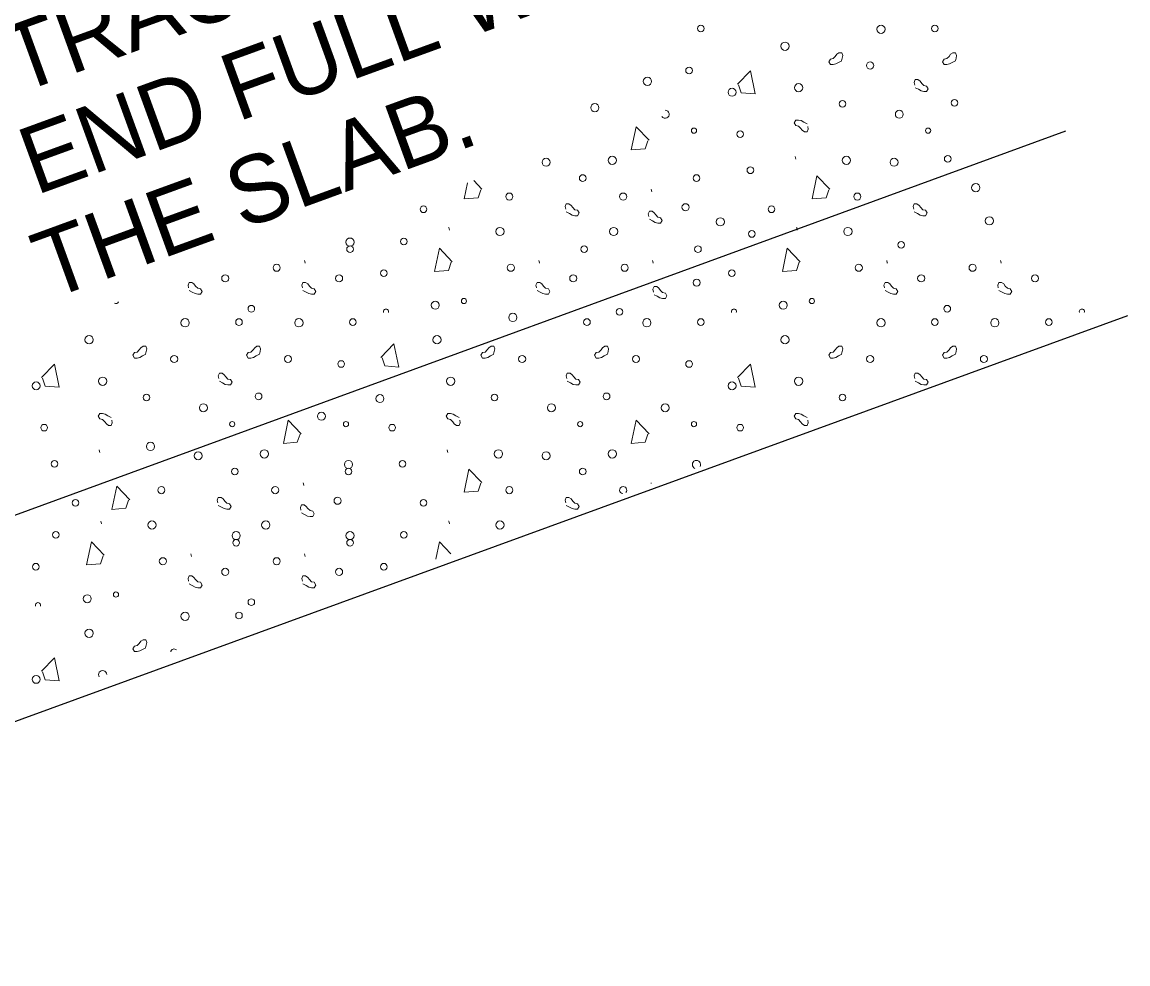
# Model space of a CAD drawing. Extents: x 912 to 1283, y -225 to 49.
# Drawn here: x 1091.53 to 1112.73, y -191.91 to -173.86 of the extents above; entities that cross this region are included whole.
import ezdxf

# ---------------------------------------------------------------- set-up
doc = ezdxf.new("R2010")
doc.units = 0
doc.header["$LTSCALE"] = 0.54
for name, color, linetype, lineweight in [('1', 7, 'Continuous', 25), ('13', 7, 'Continuous', 13), ('15', 7, 'Continuous', 13)]:
    doc.layers.add(name, color=color, linetype=linetype, lineweight=lineweight)

msp = doc.modelspace()

# ---------------------------------------------------------------- linework, layer by layer
at = {"layer": '1'}
for p, q in [((1088.6902, -184.2982), (1111.5369, -175.9427)), ((1078.6372, -191.9122), (1112.7278, -179.4839))]:
    msp.add_line(p, q, dxfattribs=at)
at = {"layer": '13'}
for p, q in [((1100.3411, -177.061), (1100.1853, -176.8987)), ((1103.5843, -182.6902), (1103.5883, -182.7067))]:
    msp.add_line(p, q, dxfattribs=at)
for points in [[(1107.2397, -174.6001), (1107.1777, -174.6309), (1107.1263, -174.6621), (1107.0748, -174.6722), (1107.023, -174.6722), (1106.9922, -174.6207), (1107.023, -174.5693), (1107.0748, -174.5588), (1107.1158, -174.5175), (1107.1469, -174.4762), (1107.1883, -174.4454), (1107.2397, -174.4454), (1107.2603, -174.4968), (1107.2502, -174.5487)], [(1109.4215, -174.6001), (1109.3599, -174.6309), (1109.3085, -174.6621), (1109.2567, -174.6722), (1109.2053, -174.6722), (1109.1744, -174.6207), (1109.2053, -174.5693), (1109.2567, -174.5588), (1109.298, -174.5175), (1109.3292, -174.4762), (1109.3701, -174.4454), (1109.4215, -174.4454), (1109.4422, -174.4968), (1109.432, -174.5487)], [(1107.2509, -174.5505), (1107.2386, -174.599), (1107.2371, -174.6001)], [(1109.4328, -174.5505), (1109.4204, -174.599), (1109.4189, -174.6001)], [(1105.2415, -175.0481), (1105.4889, -174.7905), (1105.5817, -175.234), (1105.3139, -175.2133), (1105.2621, -175.0587)], [(1108.6513, -175.1168), (1108.7133, -175.148), (1108.7648, -175.1788), (1108.8162, -175.1893), (1108.868, -175.1893), (1108.8988, -175.1375), (1108.868, -175.0861), (1108.8162, -175.0755), (1108.7753, -175.0346), (1108.7441, -174.9933), (1108.7028, -174.9625), (1108.6513, -174.9625), (1108.6307, -175.0139), (1108.6408, -175.0654)], [(1106.5773, -175.8097), (1106.5153, -175.7789), (1106.4638, -175.7481), (1106.4123, -175.7376), (1106.3606, -175.7376), (1106.3298, -175.7891), (1106.3606, -175.8408), (1106.4123, -175.851), (1106.4533, -175.8923), (1106.4845, -175.9337), (1106.5258, -175.9644), (1106.5773, -175.9644), (1106.5979, -175.913), (1106.5878, -175.8615)], [(1103.5463, -176.1232), (1103.2988, -175.8657), (1103.2061, -176.3092), (1103.4742, -176.2885), (1103.5257, -176.1337)], [(1106.3609, -176.4845), (1106.3485, -176.4361), (1106.347, -176.4346)], [(1107.0133, -177.061), (1106.7658, -176.8033), (1106.673, -177.2468), (1106.9411, -177.2262), (1106.9926, -177.0715)], [(1100.0651, -176.9397), (1100.0009, -177.2468), (1100.269, -177.2262), (1100.3205, -177.0715)], [(1103.5843, -177.064), (1103.5966, -177.1124), (1103.5981, -177.1136)], [(1101.9593, -177.4977), (1102.0209, -177.5285), (1102.0727, -177.5593), (1102.1242, -177.5698), (1102.1756, -177.5698), (1102.2064, -177.5184), (1102.1756, -177.4669), (1102.1242, -177.4564), (1102.0828, -177.4151), (1102.0521, -177.3738), (1102.0108, -177.343), (1101.9593, -177.343), (1101.9387, -177.3944), (1101.9488, -177.4462)], [(1108.6314, -177.4977), (1108.6933, -177.5285), (1108.7448, -177.5593), (1108.7963, -177.5698), (1108.8477, -177.5698), (1108.8788, -177.5184), (1108.8477, -177.4669), (1108.7963, -177.4564), (1108.7553, -177.4151), (1108.7242, -177.3738), (1108.6828, -177.343), (1108.6314, -177.343), (1108.6108, -177.3944), (1108.6209, -177.4462)], [(1103.5527, -177.6393), (1103.6147, -177.6701), (1103.6661, -177.7012), (1103.7176, -177.7114), (1103.769, -177.7114), (1103.8002, -177.6599), (1103.769, -177.6085), (1103.7176, -177.598), (1103.6766, -177.5567), (1103.6454, -177.5154), (1103.6042, -177.4846), (1103.5527, -177.4846), (1103.532, -177.536), (1103.5422, -177.5878)], [(1099.7173, -177.8481), (1099.705, -177.7997), (1099.7035, -177.7982)], [(1106.3895, -177.8481), (1106.3771, -177.7997), (1106.3756, -177.7982)], [(1099.7729, -178.4531), (1099.5255, -178.1955), (1099.4328, -178.639), (1099.7005, -178.6183), (1099.7523, -178.4636)], [(1106.4451, -178.4531), (1106.1976, -178.1955), (1106.1048, -178.639), (1106.3729, -178.6183), (1106.4244, -178.4636)], [(1096.9403, -178.4276), (1096.9527, -178.476), (1096.9542, -178.4771)], [(1101.4306, -178.4276), (1101.4429, -178.476), (1101.4444, -178.4771)], [(1103.6124, -178.4276), (1103.6248, -178.476), (1103.6263, -178.4771)], [(1108.1027, -178.4276), (1108.115, -178.476), (1108.1165, -178.4771)], [(1110.2848, -178.4276), (1110.2973, -178.476), (1110.2988, -178.4771)], [(1094.7269, -179.0028), (1094.7885, -179.0337), (1094.8403, -179.0644), (1094.8918, -179.075), (1094.9432, -179.075), (1094.9744, -179.0235), (1094.9432, -178.9721), (1094.8918, -178.9616), (1094.8504, -178.9202), (1094.8197, -178.8789), (1094.7783, -178.8482), (1094.7269, -178.8482), (1094.7063, -178.8996), (1094.7164, -178.9514)], [(1096.9091, -179.0028), (1096.9708, -179.0337), (1097.0222, -179.0644), (1097.074, -179.075), (1097.1254, -179.075), (1097.1563, -179.0235), (1097.1254, -178.9721), (1097.074, -178.9616), (1097.0327, -178.9202), (1097.0015, -178.8789), (1096.9606, -178.8482), (1096.9091, -178.8482), (1096.8885, -178.8996), (1096.8986, -178.9514)], [(1101.399, -179.0028), (1101.461, -179.0337), (1101.5124, -179.0644), (1101.5638, -179.075), (1101.6157, -179.075), (1101.6465, -179.0235), (1101.6157, -178.9721), (1101.5638, -178.9616), (1101.5229, -178.9202), (1101.4918, -178.8789), (1101.4504, -178.8482), (1101.399, -178.8482), (1101.3783, -178.8996), (1101.3885, -178.9514)], [(1103.6424, -179.0847), (1103.704, -179.1155), (1103.7558, -179.1463), (1103.8073, -179.1568), (1103.8588, -179.1568), (1103.8895, -179.1054), (1103.8588, -179.0539), (1103.8073, -179.0434), (1103.766, -179.0021), (1103.7352, -178.9608), (1103.6939, -178.93), (1103.6424, -178.93), (1103.6218, -178.9814), (1103.6319, -179.0332)], [(1108.0711, -179.0028), (1108.1331, -179.0337), (1108.1845, -179.0644), (1108.236, -179.075), (1108.2878, -179.075), (1108.3186, -179.0235), (1108.2878, -178.9721), (1108.236, -178.9616), (1108.195, -178.9202), (1108.1638, -178.8789), (1108.1229, -178.8482), (1108.0711, -178.8482), (1108.0504, -178.8996), (1108.061, -178.9514)], [(1110.2533, -179.0028), (1110.3153, -179.0337), (1110.3668, -179.0644), (1110.4182, -179.075), (1110.4697, -179.075), (1110.5008, -179.0235), (1110.4697, -178.9721), (1110.4182, -178.9616), (1110.3773, -178.9202), (1110.3461, -178.8789), (1110.3048, -178.8482), (1110.2533, -178.8482), (1110.2327, -178.8996), (1110.2428, -178.9514)], [(1093.8951, -180.2263), (1093.8335, -180.2575), (1093.7821, -180.2883), (1093.7303, -180.2988), (1093.6788, -180.2988), (1093.648, -180.247), (1093.6788, -180.1956), (1093.7303, -180.1851), (1093.7716, -180.1441), (1093.8028, -180.1028), (1093.8437, -180.072), (1093.8951, -180.072), (1093.9158, -180.1234), (1093.9056, -180.1749)], [(1093.9063, -180.1767), (1093.894, -180.2252), (1093.8925, -180.2267)], [(1096.0773, -180.2263), (1096.0153, -180.2575), (1095.9639, -180.2883), (1095.9125, -180.2988), (1095.861, -180.2988), (1095.8298, -180.247), (1095.861, -180.1956), (1095.9125, -180.1851), (1095.9534, -180.1441), (1095.9846, -180.1028), (1096.0258, -180.072), (1096.0773, -180.072), (1096.098, -180.1234), (1096.0878, -180.1749)], [(1096.0886, -180.1767), (1096.0762, -180.2252), (1096.0747, -180.2267)], [(1098.406, -180.2861), (1098.6535, -180.0284), (1098.7463, -180.4716), (1098.4781, -180.4509), (1098.4267, -180.2962)], [(1100.5676, -180.2263), (1100.5056, -180.2575), (1100.4542, -180.2883), (1100.4023, -180.2988), (1100.3509, -180.2988), (1100.3201, -180.247), (1100.3509, -180.1956), (1100.4023, -180.1851), (1100.4437, -180.1441), (1100.4748, -180.1028), (1100.5158, -180.072), (1100.5676, -180.072), (1100.5883, -180.1234), (1100.5778, -180.1749)], [(1100.5788, -180.1767), (1100.5664, -180.2252), (1100.5649, -180.2267)], [(1102.7494, -180.2263), (1102.6878, -180.2575), (1102.636, -180.2883), (1102.5846, -180.2988), (1102.5331, -180.2988), (1102.5023, -180.247), (1102.5331, -180.1956), (1102.5846, -180.1851), (1102.6258, -180.1441), (1102.6567, -180.1028), (1102.698, -180.072), (1102.7494, -180.072), (1102.7701, -180.1234), (1102.7599, -180.1749)], [(1102.7607, -180.1767), (1102.7483, -180.2252), (1102.7468, -180.2267)], [(1107.2397, -180.2263), (1107.1777, -180.2575), (1107.1263, -180.2883), (1107.0748, -180.2988), (1107.023, -180.2988), (1106.9922, -180.247), (1107.023, -180.1956), (1107.0748, -180.1851), (1107.1158, -180.1441), (1107.1469, -180.1028), (1107.1883, -180.072), (1107.2397, -180.072), (1107.2603, -180.1234), (1107.2502, -180.1749)], [(1107.2509, -180.1767), (1107.2386, -180.2252), (1107.2371, -180.2267)], [(1109.4215, -180.2263), (1109.3599, -180.2575), (1109.3085, -180.2883), (1109.2567, -180.2988), (1109.2053, -180.2988), (1109.1744, -180.247), (1109.2053, -180.1956), (1109.2567, -180.1851), (1109.298, -180.1441), (1109.3292, -180.1028), (1109.3701, -180.072), (1109.4215, -180.072), (1109.4422, -180.1234), (1109.432, -180.1749)], [(1109.4328, -180.1767), (1109.4204, -180.2252), (1109.4189, -180.2267)], [(1091.8973, -180.6747), (1092.1448, -180.4171), (1092.2375, -180.8602), (1091.9693, -180.8396), (1091.9179, -180.6849)], [(1105.2415, -180.6747), (1105.4889, -180.4171), (1105.5817, -180.8602), (1105.3139, -180.8396), (1105.2621, -180.6849)], [(1095.3071, -180.7435), (1095.3687, -180.7742), (1095.4205, -180.8051), (1095.472, -180.8156), (1095.5234, -180.8156), (1095.5542, -180.7641), (1095.5234, -180.7127), (1095.472, -180.7022), (1095.4307, -180.6608), (1095.3998, -180.6195), (1095.3586, -180.5887), (1095.3071, -180.5887), (1095.2864, -180.6402), (1095.2966, -180.692)], [(1101.9792, -180.7435), (1102.0412, -180.7742), (1102.0926, -180.8051), (1102.1441, -180.8156), (1102.1955, -180.8156), (1102.2267, -180.7641), (1102.1955, -180.7127), (1102.1441, -180.7022), (1102.1032, -180.6608), (1102.0719, -180.6195), (1102.0307, -180.5887), (1101.9792, -180.5887), (1101.9586, -180.6402), (1101.9687, -180.692)], [(1108.6513, -180.7435), (1108.7133, -180.7742), (1108.7648, -180.8051), (1108.8162, -180.8156), (1108.868, -180.8156), (1108.8988, -180.7641), (1108.868, -180.7127), (1108.8162, -180.7022), (1108.7753, -180.6608), (1108.7441, -180.6195), (1108.7028, -180.5887), (1108.6513, -180.5887), (1108.6307, -180.6402), (1108.6408, -180.692)], [(1093.2327, -181.4363), (1093.1711, -181.4052), (1093.1196, -181.3743), (1093.0678, -181.3638), (1093.0163, -181.3638), (1092.9856, -181.4157), (1093.0163, -181.4671), (1093.0678, -181.4777), (1093.1091, -181.5186), (1093.1403, -181.5598), (1093.1812, -181.591), (1093.2327, -181.591), (1093.2533, -181.5392), (1093.2432, -181.4877)], [(1096.8742, -181.7499), (1096.6268, -181.4922), (1096.534, -181.9354), (1096.8021, -181.9147), (1096.8536, -181.7604)], [(1099.9052, -181.4363), (1099.8432, -181.4052), (1099.7918, -181.3743), (1099.7403, -181.3638), (1099.6884, -181.3638), (1099.6577, -181.4157), (1099.6884, -181.4671), (1099.7403, -181.4777), (1099.7812, -181.5186), (1099.8123, -181.5598), (1099.8533, -181.591), (1099.9052, -181.591), (1099.9258, -181.5392), (1099.9153, -181.4877)], [(1103.5463, -181.7499), (1103.2988, -181.4922), (1103.2061, -181.9354), (1103.4742, -181.9147), (1103.5257, -181.7604)], [(1106.5773, -181.4363), (1106.5153, -181.4052), (1106.4638, -181.3743), (1106.4123, -181.3638), (1106.3606, -181.3638), (1106.3298, -181.4157), (1106.3606, -181.4671), (1106.4123, -181.4777), (1106.4533, -181.5186), (1106.4845, -181.5598), (1106.5258, -181.591), (1106.5773, -181.591), (1106.5979, -181.5392), (1106.5878, -181.4877)], [(1093.0168, -182.1107), (1093.0043, -182.0623), (1093.0028, -182.0612)], [(1099.6888, -182.1107), (1099.6764, -182.0623), (1099.6749, -182.0612)], [(1100.3411, -182.6876), (1100.0937, -182.43), (1100.0009, -182.8731), (1100.269, -182.8524), (1100.3205, -182.6981)], [(1093.5875, -183.0147), (1093.3401, -182.7571), (1093.2473, -183.2002), (1093.5154, -183.1796), (1093.5669, -183.0252)], [(1096.9118, -182.6902), (1096.9242, -182.7387), (1096.9257, -182.7402)], [(1095.2872, -183.124), (1095.3488, -183.1552), (1095.4003, -183.1859), (1095.4521, -183.1964), (1095.5035, -183.1964), (1095.5343, -183.1446), (1095.5035, -183.0932), (1095.4521, -183.0827), (1095.4108, -183.0417), (1095.3796, -183.0004), (1095.3387, -182.9692), (1095.2872, -182.9692), (1095.2666, -183.0211), (1095.2767, -183.0725)], [(1101.9593, -183.124), (1102.0209, -183.1552), (1102.0727, -183.1859), (1102.1242, -183.1964), (1102.1756, -183.1964), (1102.2064, -183.1446), (1102.1756, -183.0932), (1102.1242, -183.0827), (1102.0828, -183.0417), (1102.0521, -183.0004), (1102.0108, -182.9692), (1101.9593, -182.9692), (1101.9387, -183.0211), (1101.9488, -183.0725)], [(1096.8806, -183.2656), (1096.9422, -183.2967), (1096.994, -183.3275), (1097.0454, -183.338), (1097.0969, -183.338), (1097.1281, -183.2862), (1097.0969, -183.2347), (1097.0454, -183.2242), (1097.0042, -183.1833), (1096.9733, -183.142), (1096.932, -183.1112), (1096.8806, -183.1112), (1096.8599, -183.1627), (1096.8701, -183.2141)], [(1093.0453, -183.4743), (1093.0328, -183.4259), (1093.0313, -183.4247)], [(1099.7173, -183.4743), (1099.705, -183.4259), (1099.7035, -183.4247)], [(1093.1005, -184.0793), (1092.853, -183.8217), (1092.7603, -184.2652), (1093.0283, -184.2446), (1093.0798, -184.0898)], [(1099.7463, -184.0519), (1099.5255, -183.8217), (1099.456, -184.1537)], [(1094.7584, -184.0537), (1094.7708, -184.1022), (1094.772, -184.1037)], [(1096.9403, -184.0537), (1096.9527, -184.1022), (1096.9542, -184.1037)], [(1094.7269, -184.6291), (1094.7885, -184.6602), (1094.8403, -184.6911), (1094.8918, -184.7016), (1094.9432, -184.7016), (1094.9744, -184.6497), (1094.9432, -184.5983), (1094.8918, -184.5878), (1094.8504, -184.5468), (1094.8197, -184.5056), (1094.7783, -184.4744), (1094.7269, -184.4744), (1094.7063, -184.5262), (1094.7164, -184.5777)], [(1096.9091, -184.6291), (1096.9708, -184.6602), (1097.0222, -184.6911), (1097.074, -184.7016), (1097.1254, -184.7016), (1097.1563, -184.6497), (1097.1254, -184.5983), (1097.074, -184.5878), (1097.0327, -184.5468), (1097.0015, -184.5056), (1096.9606, -184.4744), (1096.9091, -184.4744), (1096.8885, -184.5262), (1096.8986, -184.5777)], [(1093.8951, -185.853), (1093.8335, -185.8837), (1093.7821, -185.9146), (1093.7303, -185.9251), (1093.6788, -185.9251), (1093.648, -185.8736), (1093.6788, -185.8222), (1093.7303, -185.8117), (1093.7716, -185.7703), (1093.8028, -185.729), (1093.8437, -185.6982), (1093.8951, -185.6982), (1093.9158, -185.7497), (1093.9056, -185.8015)], [(1093.9063, -185.8034), (1093.894, -185.8518), (1093.8925, -185.853)], [(1091.8973, -186.301), (1092.1448, -186.0433), (1092.2375, -186.4868), (1091.9693, -186.4662), (1091.9179, -186.3115)]]:
    msp.add_lwpolyline(points, dxfattribs=at)
for centre, radius in [((1104.5379, -173.9825), 0.0637), ((1107.9944, -173.9964), 0.079), ((1109.0279, -173.9825), 0.0637), ((1106.1535, -174.3215), 0.079), ((1107.7852, -174.691), 0.0682), ((1103.5154, -174.9958), 0.079), ((1104.3131, -174.7867), 0.0637), ((1105.139, -175.2052), 0.0764), ((1106.4138, -175.1167), 0.079), ((1109.4048, -175.4068), 0.0637), ((1102.506, -175.5001), 0.079), ((1107.2541, -175.427), 0.0637), ((1108.3452, -175.6261), 0.0764), ((1104.4075, -175.9397), 0.0495), ((1105.2935, -176.0071), 0.0637), ((1108.8976, -175.9397), 0.0495), ((1101.573, -176.5463), 0.0764), ((1102.8406, -176.5098), 0.079), ((1107.3306, -176.5098), 0.079), ((1108.2452, -176.5463), 0.0764), ((1109.273, -176.4808), 0.0637), ((1102.2741, -176.8488), 0.0637), ((1104.4562, -176.8488), 0.0637), ((1105.4889, -176.6996), 0.0637), ((1109.8113, -177.0341), 0.079), ((1100.8677, -177.2044), 0.0682), ((1103.0497, -177.2044), 0.0682), ((1107.5398, -177.2044), 0.0682), ((1099.2214, -177.4476), 0.0637), ((1104.2462, -177.4081), 0.0682), ((1105.8936, -177.4476), 0.0637), ((1104.9131, -177.6883), 0.079), ((1110.0725, -177.6686), 0.079), ((1100.6869, -177.8733), 0.079), ((1102.869, -177.8733), 0.079), ((1105.5174, -177.92), 0.0637), ((1107.3591, -177.8733), 0.079), ((1097.8116, -178.077), 0.079), ((1098.8452, -178.0631), 0.0637), ((1108.3821, -178.1305), 0.0637), ((1097.8125, -178.2123), 0.0637), ((1102.3026, -178.2123), 0.0637), ((1104.4846, -178.2123), 0.0637), ((1096.406, -178.5679), 0.0682), ((1100.8961, -178.5679), 0.0682), ((1103.0782, -178.5679), 0.0682), ((1107.5683, -178.5679), 0.0682), ((1109.7503, -178.5679), 0.0682), ((1095.4204, -178.7716), 0.0682), ((1097.6025, -178.7716), 0.0682), ((1098.4612, -178.6725), 0.0637), ((1102.0925, -178.7716), 0.0682), ((1105.1334, -178.6725), 0.0637), ((1108.7647, -178.7716), 0.0682), ((1110.9468, -178.7716), 0.0682), ((1104.4586, -178.8531), 0.0682), ((1099.9969, -179.2057), 0.0495), ((1106.669, -179.2057), 0.0495), ((1095.9204, -179.3528), 0.0637), ((1099.4463, -179.2859), 0.0764), ((1102.9808, -179.414), 0.0637), ((1106.1185, -179.2859), 0.0764), ((1109.2647, -179.3528), 0.0637), ((1094.65, -179.6228), 0.079), ((1095.6836, -179.6089), 0.0637), ((1096.8321, -179.6228), 0.079), ((1097.8657, -179.6089), 0.0637), ((1100.9339, -179.5206), 0.079), ((1102.3558, -179.6089), 0.0637), ((1103.5043, -179.6228), 0.079), ((1104.5379, -179.6089), 0.0637), ((1107.9944, -179.6228), 0.079), ((1109.0279, -179.6089), 0.0637), ((1110.1765, -179.6228), 0.079), ((1111.21, -179.6089), 0.0637), ((1092.8092, -179.948), 0.079), ((1099.4813, -179.948), 0.079), ((1106.1535, -179.948), 0.079), ((1094.4409, -180.3174), 0.0682), ((1096.6229, -180.3174), 0.0682), ((1097.641, -180.4131), 0.0637), ((1101.113, -180.3174), 0.0682), ((1103.2951, -180.3174), 0.0682), ((1104.3131, -180.4131), 0.0637), ((1107.7852, -180.3174), 0.0682), ((1109.9673, -180.3174), 0.0682), ((1091.7946, -180.8316), 0.0764), ((1093.0694, -180.7431), 0.079), ((1099.7416, -180.7431), 0.079), ((1105.139, -180.8316), 0.0764), ((1106.4138, -180.7431), 0.079), ((1093.9098, -181.0534), 0.0637), ((1096.0605, -181.0332), 0.0637), ((1098.3853, -181.0769), 0.0764), ((1100.582, -181.0534), 0.0637), ((1102.7327, -181.0332), 0.0637), ((1107.2541, -181.0534), 0.0637), ((1095.0008, -181.2525), 0.0764), ((1101.673, -181.2525), 0.0764), ((1103.8551, -181.2525), 0.0764), ((1097.2648, -181.4158), 0.0764), ((1091.9491, -181.6335), 0.0637), ((1095.5532, -181.5661), 0.0495), ((1097.7353, -181.5661), 0.0495), ((1098.6213, -181.6335), 0.0637), ((1102.2254, -181.5661), 0.0495), ((1104.4075, -181.5661), 0.0495), ((1105.2935, -181.6335), 0.0637), ((1093.9863, -181.9931), 0.079), ((1094.9009, -182.1727), 0.0764), ((1096.1684, -182.1362), 0.079), ((1100.6585, -182.1362), 0.079), ((1101.573, -182.1727), 0.0764), ((1102.8406, -182.1362), 0.079), ((1092.1446, -182.326), 0.0637), ((1097.7832, -182.3399), 0.079), ((1098.8168, -182.326), 0.0637), ((1095.602, -182.4752), 0.0637), ((1097.784, -182.4752), 0.0637), ((1102.2741, -182.4752), 0.0637), ((1094.1955, -182.8308), 0.0682), ((1096.3776, -182.8308), 0.0682), ((1100.8677, -182.8308), 0.0682), ((1097.574, -183.0345), 0.0682), ((1092.5493, -183.074), 0.0637), ((1099.2214, -183.074), 0.0637), ((1094.0147, -183.4997), 0.079), ((1096.1968, -183.4997), 0.079), ((1100.6869, -183.4997), 0.079), ((1092.173, -183.6895), 0.0637), ((1095.6296, -183.7034), 0.079), ((1095.6304, -183.8387), 0.0637), ((1097.8116, -183.7034), 0.079), ((1097.8125, -183.8387), 0.0637), ((1098.8452, -183.6895), 0.0637), ((1091.789, -184.2989), 0.0637), ((1094.2239, -184.1943), 0.0682), ((1096.406, -184.1943), 0.0682), ((1098.4612, -184.2989), 0.0637), ((1095.4204, -184.3981), 0.0682), ((1097.6025, -184.3981), 0.0682), ((1092.7741, -184.9123), 0.0764), ((1093.3247, -184.8321), 0.0495), ((1095.9204, -184.9792), 0.0637), ((1094.65, -185.2492), 0.079), ((1095.6836, -185.2353), 0.0637), ((1092.8092, -185.5744), 0.079), ((1091.7946, -186.458), 0.0764)]:
    msp.add_circle(centre, radius, dxfattribs=at)
for centre, radius, start, end in [((1103.8551, -175.6261), 0.0764, 214.64808, 90.09693), ((1093.3247, -179.2057), 0.0495, 235.39283, 342.24599), ((1098.5017, -179.4095), 0.0495, 337.44276, 202.55724), ((1105.1738, -179.4095), 0.0495, 337.44276, 202.55724), ((1111.846, -179.4095), 0.0495, 337.44276, 202.55724), ((1104.4554, -182.3399), 0.079, 330.3395, 248.25479), ((1103.0497, -182.8308), 0.0682, 316.24822, 262.34606), ((1091.8295, -185.0359), 0.0495, 337.44276, 202.55724), ((1094.4409, -185.9438), 0.0682, 47.62834, 170.96594), ((1093.0694, -186.3695), 0.079, 5.297, 213.29727)]:
    msp.add_arc(centre, radius, start, end, dxfattribs=at)

# ---------------------------------------------------------------- texts
at = {"layer": '15', "width": 0.95}
msp.add_text('SEPARATE FROM THE SLAB,', height=1.289, rotation=20.009, dxfattribs=at).set_placement((1087.1084, -174.7601))
at = {"layer": '15'}
for s, p in [('CONTRACTION JOINTS SHALL', (1087.8547, -176.5484)), ('EXTEND FULL WIDTH', (1088.6346, -178.3307)), ('OF THE SLAB.', (1089.3474, -180.1689))]:
    msp.add_text(s, height=1.289, rotation=20.009, dxfattribs=at).set_placement(p)

doc.saveas('drawing.dxf')
